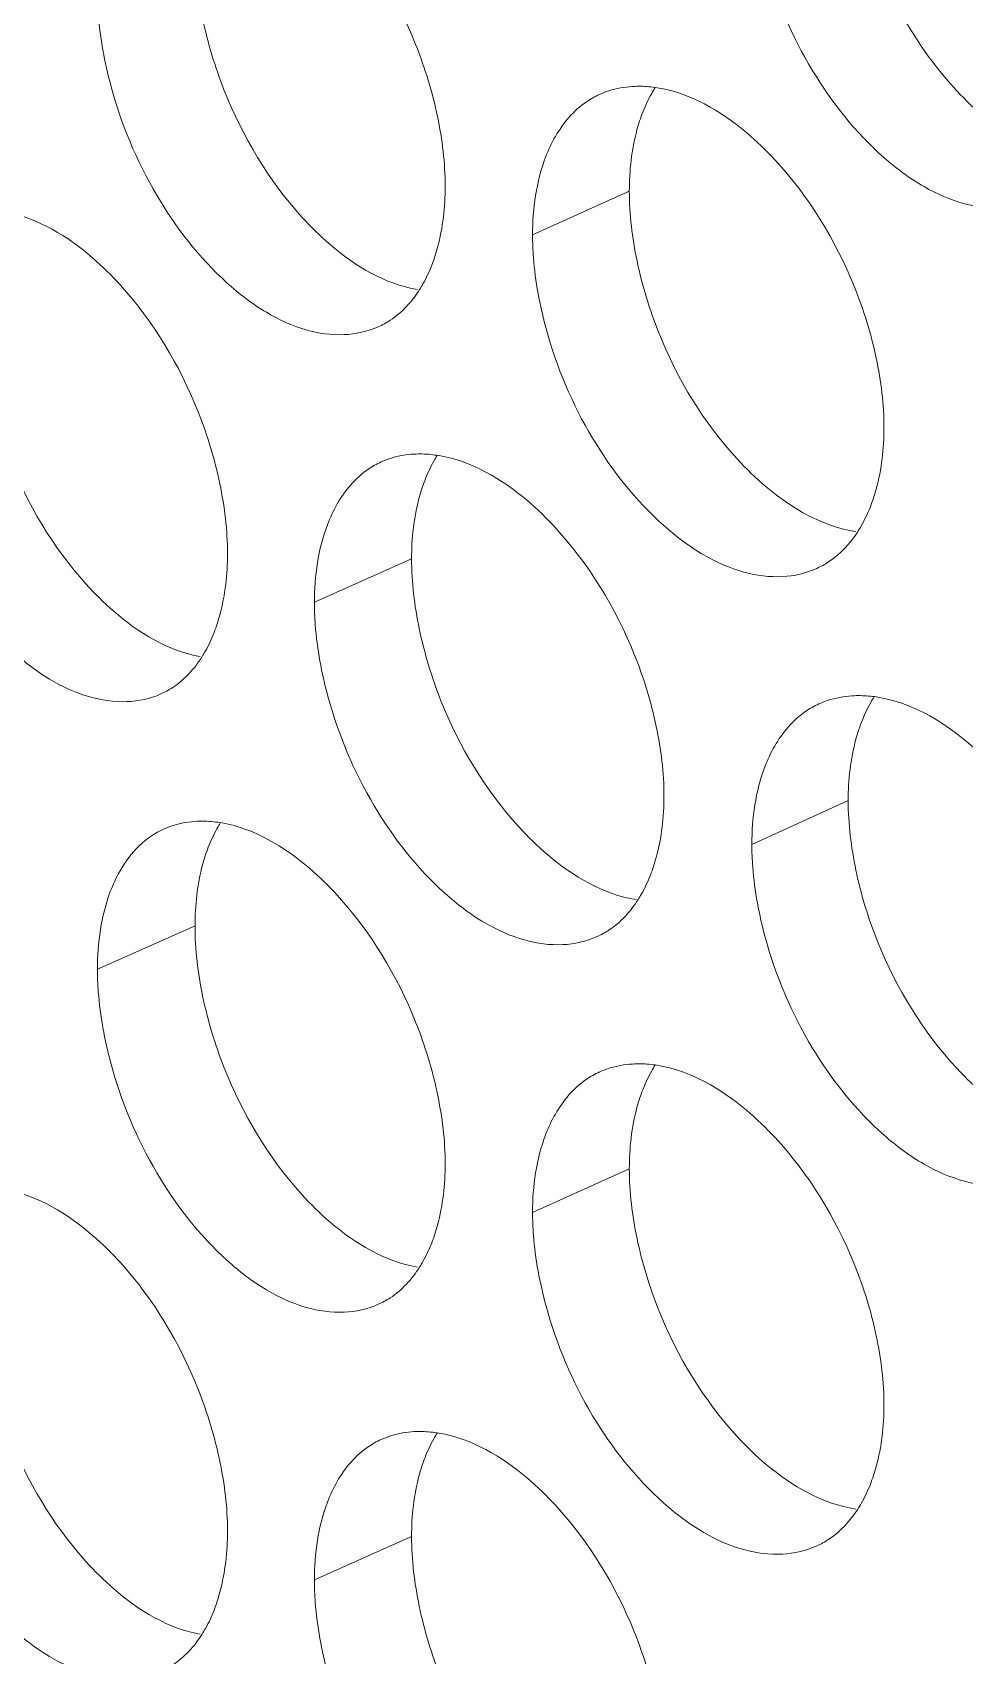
# Model space of a CAD drawing. Header units: millimetres. Extents: x 1177 to 4147, y 93 to 2194.
# Drawn here: x 2558.89 to 2566.4, y 773.08 to 786.15 of the extents above; entities that cross this region are included whole.
import ezdxf

# ---------------------------------------------------------------- set-up
doc = ezdxf.new("R2010")
doc.units = ezdxf.units.MM
doc.header["$LTSCALE"] = 0.1
doc.layers.get('0').update_dxf_attribs({"lineweight": 13})
doc.layers.add('标注', color=251, linetype='Continuous', lineweight=9)

# ---------------------------------------------------------------- blocks, each defined once
blk = doc.blocks.new('02')
at = {"layer": '标注'}
for p, q in [((4431.553, 712.518), (4430.44, 712.015)), ((4429.047, 708.286), (4427.929, 707.786)), ((4434.072, 705.505), (4432.963, 705)), ((4426.555, 704.061), (4425.432, 703.563)), ((4426.555, 704.061), (4425.432, 703.563)), ((4431.553, 701.268), (4430.44, 700.765)), ((4431.553, 701.268), (4430.44, 700.765)), ((4429.047, 697.036), (4427.929, 696.536))]:
    blk.add_line(p, q, dxfattribs=at)
for centre, radius, start, end in [((4431.628, 712.704), 1.017, 107.7472, 114.3481), ((4429.11, 708.481), 1.009, 107.0166, 114.1413), ((4434.159, 705.683), 1.026, 108.4653, 114.5554), ((4426.606, 704.263), 1.001, 106.2734, 113.935), ((4426.606, 704.263), 1.001, 106.2734, 113.935), ((4431.628, 701.454), 1.017, 107.7472, 114.3481), ((4431.628, 701.454), 1.017, 107.7472, 114.3481), ((4429.11, 697.231), 1.009, 107.0166, 114.1413)]:
    blk.add_arc(centre, radius, start, end, dxfattribs=at)
for points, knots in [([(4434.072, 716.755), (4434.072, 716.486), (4434.141, 715.927), (4434.473, 714.847), (4434.934, 714.092), (4435.322, 713.674)], [0, 0, 0, 0, 0.23857, 0.494512, 1, 1, 1, 1]), ([(4429.434, 712.573), (4429.434, 712.842), (4429.365, 713.401), (4429.035, 714.482), (4428.579, 715.239), (4428.194, 715.661)], [0, 0, 0, 0, 0.238564, 0.494601, 1, 1, 1, 1]), ([(4426.555, 715.311), (4426.555, 715.041), (4426.623, 714.482), (4426.95, 713.4), (4427.402, 712.642), (4427.785, 712.22)], [0, 0, 0, 0, 0.238779, 0.49496, 1, 1, 1, 1]), ([(4433.119, 715.171), (4433.24, 714.73), (4433.594, 713.9), (4434.278, 713.041), (4434.915, 712.563), (4435.386, 712.357), (4435.845, 712.297), (4436.132, 712.364), (4436.256, 712.421)], [0, 0, 0, 0, 0.29785, 0.579458, 0.703775, 0.813505, 0.91067, 1, 1, 1, 1]), ([(4425.432, 714.813), (4425.432, 714.726), (4425.447, 714.362), (4425.514, 714.001), (4425.586, 713.733)], [0, 0, 0, 0, 0.238168, 1, 1, 1, 1]), ([(4425.586, 713.733), (4425.704, 713.293), (4426.05, 712.465), (4426.72, 711.602), (4427.345, 711.118), (4427.808, 710.906), (4428.258, 710.84), (4428.542, 710.902), (4428.664, 710.957)], [0, 0, 0, 0, 0.299261, 0.581563, 0.705826, 0.815161, 0.911598, 1, 1, 1, 1]), ([(4431.209, 713.631), (4431.157, 713.607), (4430.95, 713.492), (4430.791, 713.302), (4430.702, 713.147)], [0, 0, 0, 0, 0.240568, 1, 1, 1, 1]), ([(4431.685, 713.725), (4431.653, 713.725), (4431.53, 713.723), (4431.406, 713.701), (4431.318, 713.673)], [0, 0, 0, 0, 0.25692, 1, 1, 1, 1]), ([(4431.85, 713.71), (4431.836, 713.688), (4431.782, 713.597), (4431.737, 713.501), (4431.708, 713.426)], [0, 0, 0, 0, 0.242162, 1, 1, 1, 1]), ([(4433.231, 712.875), (4433.127, 712.987), (4432.745, 713.359), (4432.252, 713.648), (4431.873, 713.708)], [0, 0, 0, 0, 0.28502, 1, 1, 1, 1]), ([(4435.322, 713.674), (4435.427, 713.561), (4435.814, 713.187), (4436.316, 712.898), (4436.699, 712.844)], [0, 0, 0, 0, 0.285106, 1, 1, 1, 1]), ([(4431.708, 713.426), (4431.682, 713.36), (4431.587, 713.066), (4431.553, 712.755), (4431.553, 712.518)], [0, 0, 0, 0, 0.231346, 1, 1, 1, 1]), ([(4430.702, 713.147), (4430.658, 713.071), (4430.494, 712.715), (4430.44, 712.317), (4430.44, 712.015)], [0, 0, 0, 0, 0.225445, 1, 1, 1, 1]), ([(4434.484, 709.794), (4434.484, 710.063), (4434.414, 710.621), (4434.08, 711.702), (4433.619, 712.457), (4433.231, 712.875)], [0, 0, 0, 0, 0.238425, 0.494301, 1, 1, 1, 1]), ([(4429.279, 711.665), (4429.305, 711.732), (4429.4, 712.025), (4429.434, 712.336), (4429.434, 712.573)], [0, 0, 0, 0, 0.231283, 1, 1, 1, 1]), ([(4431.553, 712.518), (4431.553, 712.249), (4431.622, 711.69), (4431.952, 710.609), (4432.41, 709.852), (4432.797, 709.433)], [0, 0, 0, 0, 0.238639, 0.494661, 1, 1, 1, 1]), ([(4425.696, 711.437), (4425.596, 711.547), (4425.227, 711.914), (4424.752, 712.206), (4424.385, 712.274)], [0, 0, 0, 0, 0.285125, 1, 1, 1, 1]), ([(4427.785, 712.22), (4427.887, 712.109), (4428.26, 711.739), (4428.743, 711.448), (4429.116, 711.385)], [0, 0, 0, 0, 0.285248, 1, 1, 1, 1]), ([(4430.44, 712.015), (4430.44, 711.928), (4430.455, 711.564), (4430.522, 711.203), (4430.595, 710.936)], [0, 0, 0, 0, 0.238227, 1, 1, 1, 1]), ([(4429.139, 711.385), (4429.152, 711.406), (4429.206, 711.496), (4429.25, 711.591), (4429.279, 711.665)], [0, 0, 0, 0, 0.242155, 1, 1, 1, 1]), ([(4426.929, 708.346), (4426.929, 708.616), (4426.86, 709.175), (4426.532, 710.256), (4426.079, 711.014), (4425.696, 711.437)], [0, 0, 0, 0, 0.238635, 0.494751, 1, 1, 1, 1]), ([(4428.664, 710.957), (4428.712, 710.978), (4428.901, 711.081), (4429.052, 711.247), (4429.139, 711.385)], [0, 0, 0, 0, 0.24169, 1, 1, 1, 1]), ([(4424.075, 711.091), (4424.075, 710.821), (4424.143, 710.262), (4424.468, 709.18), (4424.918, 708.421), (4425.3, 707.998)], [0, 0, 0, 0, 0.238849, 0.49511, 1, 1, 1, 1]), ([(4430.595, 710.936), (4430.715, 710.495), (4431.066, 709.666), (4431.746, 708.806), (4432.379, 708.325), (4432.847, 708.117), (4433.303, 708.056), (4433.588, 708.12), (4433.712, 708.177)], [0, 0, 0, 0, 0.298318, 0.580156, 0.704454, 0.814053, 0.910977, 1, 1, 1, 1]), ([(4434.327, 708.885), (4434.353, 708.952), (4434.449, 709.245), (4434.484, 709.557), (4434.484, 709.794)], [0, 0, 0, 0, 0.23158, 1, 1, 1, 1]), ([(4423.101, 709.515), (4423.219, 709.075), (4423.562, 708.248), (4424.227, 707.384), (4424.849, 706.898), (4425.308, 706.685), (4425.756, 706.617), (4426.038, 706.676), (4426.16, 706.731)], [0, 0, 0, 0, 0.299735, 0.582272, 0.706518, 0.81572, 0.911912, 1, 1, 1, 1]), ([(4429.168, 709.493), (4429.138, 709.494), (4429.019, 709.492), (4428.9, 709.472), (4428.815, 709.446)], [0, 0, 0, 0, 0.25678, 1, 1, 1, 1]), ([(4429.341, 709.475), (4429.328, 709.453), (4429.274, 709.363), (4429.23, 709.268), (4429.202, 709.194)], [0, 0, 0, 0, 0.242139, 1, 1, 1, 1]), ([(4430.706, 708.64), (4430.604, 708.752), (4430.226, 709.121), (4429.739, 709.412), (4429.364, 709.474)], [0, 0, 0, 0, 0.285061, 1, 1, 1, 1]), ([(4428.698, 709.402), (4428.646, 709.378), (4428.438, 709.263), (4428.279, 709.073), (4428.19, 708.918)], [0, 0, 0, 0, 0.240345, 1, 1, 1, 1]), ([(4432.797, 709.433), (4432.9, 709.321), (4433.283, 708.948), (4433.779, 708.658), (4434.158, 708.601)], [0, 0, 0, 0, 0.285159, 1, 1, 1, 1]), ([(4429.202, 709.194), (4429.176, 709.128), (4429.081, 708.835), (4429.047, 708.523), (4429.047, 708.286)], [0, 0, 0, 0, 0.231198, 1, 1, 1, 1]), ([(4428.19, 708.918), (4428.147, 708.841), (4427.983, 708.486), (4427.929, 708.088), (4427.929, 707.786)], [0, 0, 0, 0, 0.225206, 1, 1, 1, 1]), ([(4434.182, 708.598), (4434.196, 708.62), (4434.251, 708.712), (4434.297, 708.81), (4434.327, 708.885)], [0, 0, 0, 0, 0.242205, 1, 1, 1, 1]), ([(4431.952, 705.555), (4431.952, 705.824), (4431.883, 706.383), (4431.551, 707.464), (4431.092, 708.22), (4430.706, 708.64)], [0, 0, 0, 0, 0.238495, 0.494451, 1, 1, 1, 1]), ([(4433.712, 708.177), (4433.759, 708.198), (4433.945, 708.301), (4434.095, 708.463), (4434.182, 708.598)], [0, 0, 0, 0, 0.242239, 1, 1, 1, 1]), ([(4426.775, 707.439), (4426.8, 707.506), (4426.895, 707.799), (4426.929, 708.11), (4426.929, 708.346)], [0, 0, 0, 0, 0.231134, 1, 1, 1, 1]), ([(4429.047, 708.286), (4429.047, 708.017), (4429.116, 707.458), (4429.444, 706.377), (4429.9, 705.619), (4430.284, 705.199)], [0, 0, 0, 0, 0.238709, 0.494811, 1, 1, 1, 1]), ([(4425.3, 707.998), (4425.4, 707.887), (4425.769, 707.518), (4426.246, 707.226), (4426.614, 707.161)], [0, 0, 0, 0, 0.285283, 1, 1, 1, 1]), ([(4427.929, 707.786), (4427.929, 707.699), (4427.944, 707.335), (4428.011, 706.974), (4428.084, 706.706)], [0, 0, 0, 0, 0.238197, 1, 1, 1, 1]), ([(4426.637, 707.162), (4426.65, 707.183), (4426.703, 707.272), (4426.746, 707.366), (4426.775, 707.439)], [0, 0, 0, 0, 0.242135, 1, 1, 1, 1]), ([(4426.16, 706.731), (4426.208, 706.752), (4426.399, 706.855), (4426.55, 707.023), (4426.637, 707.162)], [0, 0, 0, 0, 0.241404, 1, 1, 1, 1]), ([(4428.084, 706.706), (4428.203, 706.266), (4428.552, 705.437), (4429.226, 704.576), (4429.855, 704.094), (4430.321, 703.884), (4430.774, 703.82), (4431.058, 703.883), (4431.182, 703.939)], [0, 0, 0, 0, 0.298788, 0.580857, 0.705138, 0.814605, 0.911286, 1, 1, 1, 1]), ([(4434.215, 706.712), (4434.182, 706.713), (4434.053, 706.71), (4433.925, 706.686), (4433.835, 706.656)], [0, 0, 0, 0, 0.257054, 1, 1, 1, 1]), ([(4434.372, 706.7), (4434.358, 706.679), (4434.303, 706.587), (4434.257, 706.49), (4434.228, 706.414)], [0, 0, 0, 0, 0.242189, 1, 1, 1, 1]), ([(4435.769, 705.867), (4435.664, 705.979), (4435.277, 706.352), (4434.778, 706.641), (4434.396, 706.697)], [0, 0, 0, 0, 0.284973, 1, 1, 1, 1]), ([(4433.733, 706.616), (4433.681, 706.592), (4433.475, 706.476), (4433.315, 706.287), (4433.226, 706.132)], [0, 0, 0, 0, 0.240785, 1, 1, 1, 1]), ([(4434.228, 706.414), (4434.202, 706.348), (4434.106, 706.054), (4434.072, 705.742), (4434.072, 705.505)], [0, 0, 0, 0, 0.231495, 1, 1, 1, 1]), ([(4433.226, 706.132), (4433.182, 706.056), (4433.018, 705.7), (4432.963, 705.302), (4432.963, 705)], [0, 0, 0, 0, 0.225686, 1, 1, 1, 1]), ([(4431.796, 704.647), (4431.822, 704.714), (4431.918, 705.007), (4431.952, 705.318), (4431.952, 705.555)], [0, 0, 0, 0, 0.231431, 1, 1, 1, 1]), ([(4434.072, 705.505), (4434.072, 705.236), (4434.141, 704.677), (4434.473, 703.597), (4434.934, 702.842), (4435.322, 702.424)], [0, 0, 0, 0, 0.23857, 0.494512, 1, 1, 1, 1]), ([(4426.2, 705.178), (4426.095, 705.132), (4425.895, 704.995), (4425.752, 704.801), (4425.692, 704.694)], [0, 0, 0, 0, 0.481736, 1, 1, 1, 1]), ([(4426.2, 705.178), (4426.095, 705.132), (4425.895, 704.995), (4425.752, 704.801), (4425.692, 704.694)], [0, 0, 0, 0, 0.481736, 1, 1, 1, 1]), ([(4426.665, 705.267), (4426.635, 705.268), (4426.521, 705.266), (4426.407, 705.248), (4426.325, 705.224)], [0, 0, 0, 0, 0.256633, 1, 1, 1, 1]), ([(4426.665, 705.267), (4426.635, 705.268), (4426.521, 705.266), (4426.407, 705.248), (4426.325, 705.224)], [0, 0, 0, 0, 0.256633, 1, 1, 1, 1]), ([(4426.845, 705.246), (4426.832, 705.224), (4426.78, 705.135), (4426.737, 705.041), (4426.708, 704.968)], [0, 0, 0, 0, 0.242119, 1, 1, 1, 1]), ([(4426.845, 705.246), (4426.832, 705.224), (4426.78, 705.135), (4426.737, 705.041), (4426.708, 704.968)], [0, 0, 0, 0, 0.242119, 1, 1, 1, 1]), ([(4428.194, 704.411), (4428.093, 704.522), (4427.72, 704.89), (4427.239, 705.181), (4426.868, 705.247)], [0, 0, 0, 0, 0.285096, 1, 1, 1, 1]), ([(4428.194, 704.411), (4428.093, 704.522), (4427.72, 704.89), (4427.239, 705.181), (4426.868, 705.247)], [0, 0, 0, 0, 0.285096, 1, 1, 1, 1]), ([(4430.284, 705.199), (4430.387, 705.087), (4430.765, 704.716), (4431.254, 704.425), (4431.631, 704.365)], [0, 0, 0, 0, 0.285206, 1, 1, 1, 1]), ([(4426.708, 704.968), (4426.683, 704.902), (4426.588, 704.609), (4426.555, 704.297), (4426.555, 704.061)], [0, 0, 0, 0, 0.23105, 1, 1, 1, 1]), ([(4426.708, 704.968), (4426.683, 704.902), (4426.588, 704.609), (4426.555, 704.297), (4426.555, 704.061)], [0, 0, 0, 0, 0.23105, 1, 1, 1, 1]), ([(4432.963, 705), (4432.963, 704.913), (4432.978, 704.549), (4433.046, 704.188), (4433.119, 703.921)], [0, 0, 0, 0, 0.238256, 1, 1, 1, 1]), ([(4425.692, 704.694), (4425.648, 704.618), (4425.485, 704.263), (4425.432, 703.865), (4425.432, 703.563)], [0, 0, 0, 0, 0.224968, 1, 1, 1, 1]), ([(4425.692, 704.694), (4425.648, 704.618), (4425.485, 704.263), (4425.432, 703.865), (4425.432, 703.563)], [0, 0, 0, 0, 0.224968, 1, 1, 1, 1]), ([(4431.654, 704.364), (4431.667, 704.385), (4431.722, 704.476), (4431.767, 704.573), (4431.796, 704.647)], [0, 0, 0, 0, 0.242178, 1, 1, 1, 1]), ([(4429.434, 701.323), (4429.434, 701.592), (4429.365, 702.151), (4429.035, 703.232), (4428.579, 703.989), (4428.194, 704.411)], [0, 0, 0, 0, 0.238564, 0.494601, 1, 1, 1, 1]), ([(4429.434, 701.323), (4429.434, 701.592), (4429.365, 702.151), (4429.035, 703.232), (4428.579, 703.989), (4428.194, 704.411)], [0, 0, 0, 0, 0.238564, 0.494601, 1, 1, 1, 1]), ([(4431.182, 703.939), (4431.229, 703.96), (4431.417, 704.063), (4431.567, 704.227), (4431.654, 704.364)], [0, 0, 0, 0, 0.241969, 1, 1, 1, 1]), ([(4426.555, 704.061), (4426.555, 703.791), (4426.623, 703.232), (4426.95, 702.15), (4427.402, 701.392), (4427.785, 700.97)], [0, 0, 0, 0, 0.238779, 0.49496, 1, 1, 1, 1]), ([(4426.555, 704.061), (4426.555, 703.791), (4426.623, 703.232), (4426.95, 702.15), (4427.402, 701.392), (4427.785, 700.97)], [0, 0, 0, 0, 0.238779, 0.49496, 1, 1, 1, 1]), ([(4433.119, 703.921), (4433.24, 703.48), (4433.594, 702.65), (4434.278, 701.791), (4434.915, 701.313), (4435.386, 701.107), (4435.845, 701.047), (4436.132, 701.114), (4436.256, 701.171)], [0, 0, 0, 0, 0.29785, 0.579458, 0.703775, 0.813505, 0.91067, 1, 1, 1, 1]), ([(4425.432, 703.563), (4425.432, 703.476), (4425.447, 703.112), (4425.514, 702.751), (4425.586, 702.483)], [0, 0, 0, 0, 0.238168, 1, 1, 1, 1]), ([(4425.432, 703.563), (4425.432, 703.476), (4425.447, 703.112), (4425.514, 702.751), (4425.586, 702.483)], [0, 0, 0, 0, 0.238168, 1, 1, 1, 1]), ([(4425.586, 702.483), (4425.704, 702.043), (4426.05, 701.215), (4426.72, 700.352), (4427.345, 699.868), (4427.808, 699.656), (4428.258, 699.59), (4428.542, 699.652), (4428.664, 699.707)], [0, 0, 0, 0, 0.299261, 0.581563, 0.705826, 0.815161, 0.911598, 1, 1, 1, 1]), ([(4425.586, 702.483), (4425.704, 702.043), (4426.05, 701.215), (4426.72, 700.352), (4427.345, 699.868), (4427.808, 699.656), (4428.258, 699.59), (4428.542, 699.652), (4428.664, 699.707)], [0, 0, 0, 0, 0.299261, 0.581563, 0.705826, 0.815161, 0.911598, 1, 1, 1, 1]), ([(4431.209, 702.381), (4431.157, 702.357), (4430.95, 702.242), (4430.791, 702.052), (4430.702, 701.897)], [0, 0, 0, 0, 0.240568, 1, 1, 1, 1]), ([(4431.209, 702.381), (4431.157, 702.357), (4430.95, 702.242), (4430.791, 702.052), (4430.702, 701.897)], [0, 0, 0, 0, 0.240568, 1, 1, 1, 1]), ([(4431.685, 702.475), (4431.653, 702.475), (4431.53, 702.473), (4431.406, 702.451), (4431.318, 702.423)], [0, 0, 0, 0, 0.25692, 1, 1, 1, 1]), ([(4431.685, 702.475), (4431.653, 702.475), (4431.53, 702.473), (4431.406, 702.451), (4431.318, 702.423)], [0, 0, 0, 0, 0.25692, 1, 1, 1, 1]), ([(4431.85, 702.46), (4431.836, 702.438), (4431.782, 702.347), (4431.737, 702.251), (4431.708, 702.176)], [0, 0, 0, 0, 0.242162, 1, 1, 1, 1]), ([(4431.85, 702.46), (4431.836, 702.438), (4431.782, 702.347), (4431.737, 702.251), (4431.708, 702.176)], [0, 0, 0, 0, 0.242162, 1, 1, 1, 1]), ([(4433.231, 701.625), (4433.127, 701.737), (4432.745, 702.109), (4432.252, 702.398), (4431.873, 702.458)], [0, 0, 0, 0, 0.28502, 1, 1, 1, 1]), ([(4433.231, 701.625), (4433.127, 701.737), (4432.745, 702.109), (4432.252, 702.398), (4431.873, 702.458)], [0, 0, 0, 0, 0.28502, 1, 1, 1, 1]), ([(4435.322, 702.424), (4435.427, 702.311), (4435.814, 701.937), (4436.316, 701.648), (4436.699, 701.594)], [0, 0, 0, 0, 0.285106, 1, 1, 1, 1]), ([(4431.708, 702.176), (4431.682, 702.11), (4431.587, 701.816), (4431.553, 701.505), (4431.553, 701.268)], [0, 0, 0, 0, 0.231346, 1, 1, 1, 1]), ([(4431.708, 702.176), (4431.682, 702.11), (4431.587, 701.816), (4431.553, 701.505), (4431.553, 701.268)], [0, 0, 0, 0, 0.231346, 1, 1, 1, 1]), ([(4430.702, 701.897), (4430.658, 701.821), (4430.494, 701.465), (4430.44, 701.067), (4430.44, 700.765)], [0, 0, 0, 0, 0.225445, 1, 1, 1, 1]), ([(4430.702, 701.897), (4430.658, 701.821), (4430.494, 701.465), (4430.44, 701.067), (4430.44, 700.765)], [0, 0, 0, 0, 0.225445, 1, 1, 1, 1]), ([(4434.484, 698.544), (4434.484, 698.813), (4434.414, 699.371), (4434.08, 700.452), (4433.619, 701.207), (4433.231, 701.625)], [0, 0, 0, 0, 0.238425, 0.494301, 1, 1, 1, 1]), ([(4434.484, 698.544), (4434.484, 698.813), (4434.414, 699.371), (4434.08, 700.452), (4433.619, 701.207), (4433.231, 701.625)], [0, 0, 0, 0, 0.238425, 0.494301, 1, 1, 1, 1]), ([(4429.279, 700.415), (4429.305, 700.482), (4429.4, 700.775), (4429.434, 701.086), (4429.434, 701.323)], [0, 0, 0, 0, 0.231283, 1, 1, 1, 1]), ([(4429.279, 700.415), (4429.305, 700.482), (4429.4, 700.775), (4429.434, 701.086), (4429.434, 701.323)], [0, 0, 0, 0, 0.231283, 1, 1, 1, 1]), ([(4431.553, 701.268), (4431.553, 700.999), (4431.622, 700.44), (4431.952, 699.359), (4432.41, 698.602), (4432.797, 698.183)], [0, 0, 0, 0, 0.238639, 0.494661, 1, 1, 1, 1]), ([(4431.553, 701.268), (4431.553, 700.999), (4431.622, 700.44), (4431.952, 699.359), (4432.41, 698.602), (4432.797, 698.183)], [0, 0, 0, 0, 0.238639, 0.494661, 1, 1, 1, 1]), ([(4425.696, 700.187), (4425.596, 700.297), (4425.227, 700.664), (4424.752, 700.956), (4424.385, 701.024)], [0, 0, 0, 0, 0.285125, 1, 1, 1, 1]), ([(4427.785, 700.97), (4427.887, 700.859), (4428.26, 700.489), (4428.743, 700.198), (4429.116, 700.135)], [0, 0, 0, 0, 0.285248, 1, 1, 1, 1]), ([(4427.785, 700.97), (4427.887, 700.859), (4428.26, 700.489), (4428.743, 700.198), (4429.116, 700.135)], [0, 0, 0, 0, 0.285248, 1, 1, 1, 1]), ([(4430.44, 700.765), (4430.44, 700.678), (4430.455, 700.314), (4430.522, 699.953), (4430.595, 699.686)], [0, 0, 0, 0, 0.238227, 1, 1, 1, 1]), ([(4430.44, 700.765), (4430.44, 700.678), (4430.455, 700.314), (4430.522, 699.953), (4430.595, 699.686)], [0, 0, 0, 0, 0.238227, 1, 1, 1, 1]), ([(4429.139, 700.135), (4429.152, 700.156), (4429.206, 700.246), (4429.25, 700.341), (4429.279, 700.415)], [0, 0, 0, 0, 0.242155, 1, 1, 1, 1]), ([(4429.139, 700.135), (4429.152, 700.156), (4429.206, 700.246), (4429.25, 700.341), (4429.279, 700.415)], [0, 0, 0, 0, 0.242155, 1, 1, 1, 1]), ([(4426.929, 697.096), (4426.929, 697.366), (4426.86, 697.925), (4426.532, 699.006), (4426.079, 699.764), (4425.696, 700.187)], [0, 0, 0, 0, 0.238635, 0.494751, 1, 1, 1, 1]), ([(4428.664, 699.707), (4428.712, 699.728), (4428.901, 699.831), (4429.052, 699.997), (4429.139, 700.135)], [0, 0, 0, 0, 0.24169, 1, 1, 1, 1]), ([(4428.664, 699.707), (4428.712, 699.728), (4428.901, 699.831), (4429.052, 699.997), (4429.139, 700.135)], [0, 0, 0, 0, 0.24169, 1, 1, 1, 1]), ([(4424.075, 699.841), (4424.075, 699.571), (4424.143, 699.012), (4424.468, 697.93), (4424.918, 697.171), (4425.3, 696.748)], [0, 0, 0, 0, 0.238849, 0.49511, 1, 1, 1, 1]), ([(4430.595, 699.686), (4430.715, 699.245), (4431.066, 698.416), (4431.746, 697.556), (4432.379, 697.075), (4432.847, 696.867), (4433.303, 696.806), (4433.588, 696.87), (4433.712, 696.927)], [0, 0, 0, 0, 0.298318, 0.580156, 0.704454, 0.814053, 0.910977, 1, 1, 1, 1]), ([(4430.595, 699.686), (4430.715, 699.245), (4431.066, 698.416), (4431.746, 697.556), (4432.379, 697.075), (4432.847, 696.867), (4433.303, 696.806), (4433.588, 696.87), (4433.712, 696.927)], [0, 0, 0, 0, 0.298318, 0.580156, 0.704454, 0.814053, 0.910977, 1, 1, 1, 1]), ([(4434.327, 697.635), (4434.353, 697.702), (4434.449, 697.995), (4434.484, 698.307), (4434.484, 698.544)], [0, 0, 0, 0, 0.23158, 1, 1, 1, 1]), ([(4434.327, 697.635), (4434.353, 697.702), (4434.449, 697.995), (4434.484, 698.307), (4434.484, 698.544)], [0, 0, 0, 0, 0.23158, 1, 1, 1, 1]), ([(4423.101, 698.265), (4423.219, 697.825), (4423.562, 696.998), (4424.227, 696.134), (4424.849, 695.648), (4425.308, 695.435), (4425.756, 695.367), (4426.038, 695.426), (4426.16, 695.481)], [0, 0, 0, 0, 0.299735, 0.582272, 0.706518, 0.81572, 0.911912, 1, 1, 1, 1]), ([(4429.168, 698.243), (4429.138, 698.244), (4429.019, 698.242), (4428.9, 698.222), (4428.815, 698.196)], [0, 0, 0, 0, 0.25678, 1, 1, 1, 1]), ([(4428.698, 698.152), (4428.646, 698.128), (4428.438, 698.013), (4428.279, 697.823), (4428.19, 697.668)], [0, 0, 0, 0, 0.240345, 1, 1, 1, 1]), ([(4429.341, 698.225), (4429.328, 698.203), (4429.274, 698.113), (4429.23, 698.018), (4429.202, 697.944)], [0, 0, 0, 0, 0.242139, 1, 1, 1, 1]), ([(4430.706, 697.39), (4430.604, 697.502), (4430.226, 697.871), (4429.739, 698.162), (4429.364, 698.224)], [0, 0, 0, 0, 0.285061, 1, 1, 1, 1]), ([(4432.797, 698.183), (4432.9, 698.071), (4433.283, 697.698), (4433.779, 697.408), (4434.158, 697.351)], [0, 0, 0, 0, 0.285159, 1, 1, 1, 1]), ([(4432.797, 698.183), (4432.9, 698.071), (4433.283, 697.698), (4433.779, 697.408), (4434.158, 697.351)], [0, 0, 0, 0, 0.285159, 1, 1, 1, 1]), ([(4429.202, 697.944), (4429.176, 697.878), (4429.081, 697.585), (4429.047, 697.273), (4429.047, 697.036)], [0, 0, 0, 0, 0.231198, 1, 1, 1, 1]), ([(4428.19, 697.668), (4428.147, 697.591), (4427.983, 697.236), (4427.929, 696.838), (4427.929, 696.536)], [0, 0, 0, 0, 0.225206, 1, 1, 1, 1]), ([(4434.182, 697.348), (4434.196, 697.37), (4434.251, 697.462), (4434.297, 697.56), (4434.327, 697.635)], [0, 0, 0, 0, 0.242205, 1, 1, 1, 1]), ([(4434.182, 697.348), (4434.196, 697.37), (4434.251, 697.462), (4434.297, 697.56), (4434.327, 697.635)], [0, 0, 0, 0, 0.242205, 1, 1, 1, 1]), ([(4431.952, 694.305), (4431.952, 694.574), (4431.883, 695.133), (4431.551, 696.214), (4431.092, 696.97), (4430.706, 697.39)], [0, 0, 0, 0, 0.238495, 0.494451, 1, 1, 1, 1]), ([(4433.712, 696.927), (4433.759, 696.948), (4433.945, 697.051), (4434.095, 697.213), (4434.182, 697.348)], [0, 0, 0, 0, 0.242239, 1, 1, 1, 1]), ([(4433.712, 696.927), (4433.759, 696.948), (4433.945, 697.051), (4434.095, 697.213), (4434.182, 697.348)], [0, 0, 0, 0, 0.242239, 1, 1, 1, 1]), ([(4426.775, 696.189), (4426.8, 696.256), (4426.895, 696.549), (4426.929, 696.86), (4426.929, 697.096)], [0, 0, 0, 0, 0.231134, 1, 1, 1, 1]), ([(4429.047, 697.036), (4429.047, 696.767), (4429.116, 696.208), (4429.444, 695.127), (4429.9, 694.369), (4430.284, 693.949)], [0, 0, 0, 0, 0.238709, 0.494811, 1, 1, 1, 1]), ([(4425.3, 696.748), (4425.4, 696.637), (4425.769, 696.268), (4426.246, 695.976), (4426.614, 695.911)], [0, 0, 0, 0, 0.285283, 1, 1, 1, 1]), ([(4427.929, 696.536), (4427.929, 696.449), (4427.944, 696.085), (4428.011, 695.724), (4428.084, 695.456)], [0, 0, 0, 0, 0.238197, 1, 1, 1, 1]), ([(4426.637, 695.912), (4426.65, 695.933), (4426.703, 696.022), (4426.746, 696.116), (4426.775, 696.189)], [0, 0, 0, 0, 0.242135, 1, 1, 1, 1]), ([(4426.16, 695.481), (4426.208, 695.502), (4426.399, 695.605), (4426.55, 695.773), (4426.637, 695.912)], [0, 0, 0, 0, 0.241404, 1, 1, 1, 1])]:
    blk.add_open_spline(points, degree=3, knots=knots, dxfattribs=at)
for points in [[(4431.873, 713.708), (4431.811, 713.718), (4431.748, 713.724), (4431.685, 713.725)], [(4429.364, 709.474), (4429.299, 709.485), (4429.234, 709.492), (4429.168, 709.493)], [(4434.396, 706.697), (4434.336, 706.706), (4434.275, 706.712), (4434.215, 706.712)], [(4426.868, 705.247), (4426.801, 705.258), (4426.733, 705.265), (4426.665, 705.267)], [(4426.868, 705.247), (4426.801, 705.258), (4426.733, 705.265), (4426.665, 705.267)], [(4431.873, 702.458), (4431.811, 702.468), (4431.748, 702.474), (4431.685, 702.475)], [(4431.873, 702.458), (4431.811, 702.468), (4431.748, 702.474), (4431.685, 702.475)], [(4429.364, 698.224), (4429.299, 698.235), (4429.234, 698.242), (4429.168, 698.243)]]:
    blk.add_open_spline(points, degree=3, dxfattribs=at)

msp = doc.modelspace()

# ---------------------------------------------------------------- block references
at = {"xscale": 0.7, "yscale": 0.7, "zscale": 0.7}
msp.add_blockref('02', (-538.391, 286.112), dxfattribs=at)

doc.saveas('drawing.dxf')
